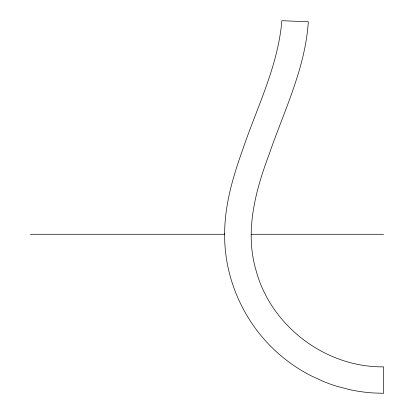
<?xml version="1.0" encoding="UTF-8"?>
<svg xmlns="http://www.w3.org/2000/svg" width="414" height="414" viewBox="0 0 414 414"><rect width="100%" height="100%" fill="white"/><g stroke="black" fill="none" stroke-linecap="round" stroke-linejoin="round"><path stroke-width="0.62" d="M30.393 234.283L224.755 234.283M251.231 234.283L383.607 234.283M224.652 233.33C223.943 280.097 245.611 326.449 281.582 356.257A156.052 156.052 0 0 0 293.34 365.2L297.806 368.165A156.834 156.834 0 0 0 310.526 375.508L322.656 381.154A156.011 156.011 0 0 0 336.887 386.288L349.142 389.517A158.143 158.143 0 0 0 372.89 392.933L383.607 393.3L383.607 366.856C325.668 367.616 270.647 326.046 255.904 269.892C244.612 231.25 255.433 190.833 269.121 154.339C284.066 110.885 305.341 68.315 308.306 21.776L281.867 20.7C278.099 65.852 257.177 106.915 242.827 149.278C233.123 176.292 224.792 204.376 224.652 233.33"/></g></svg>
